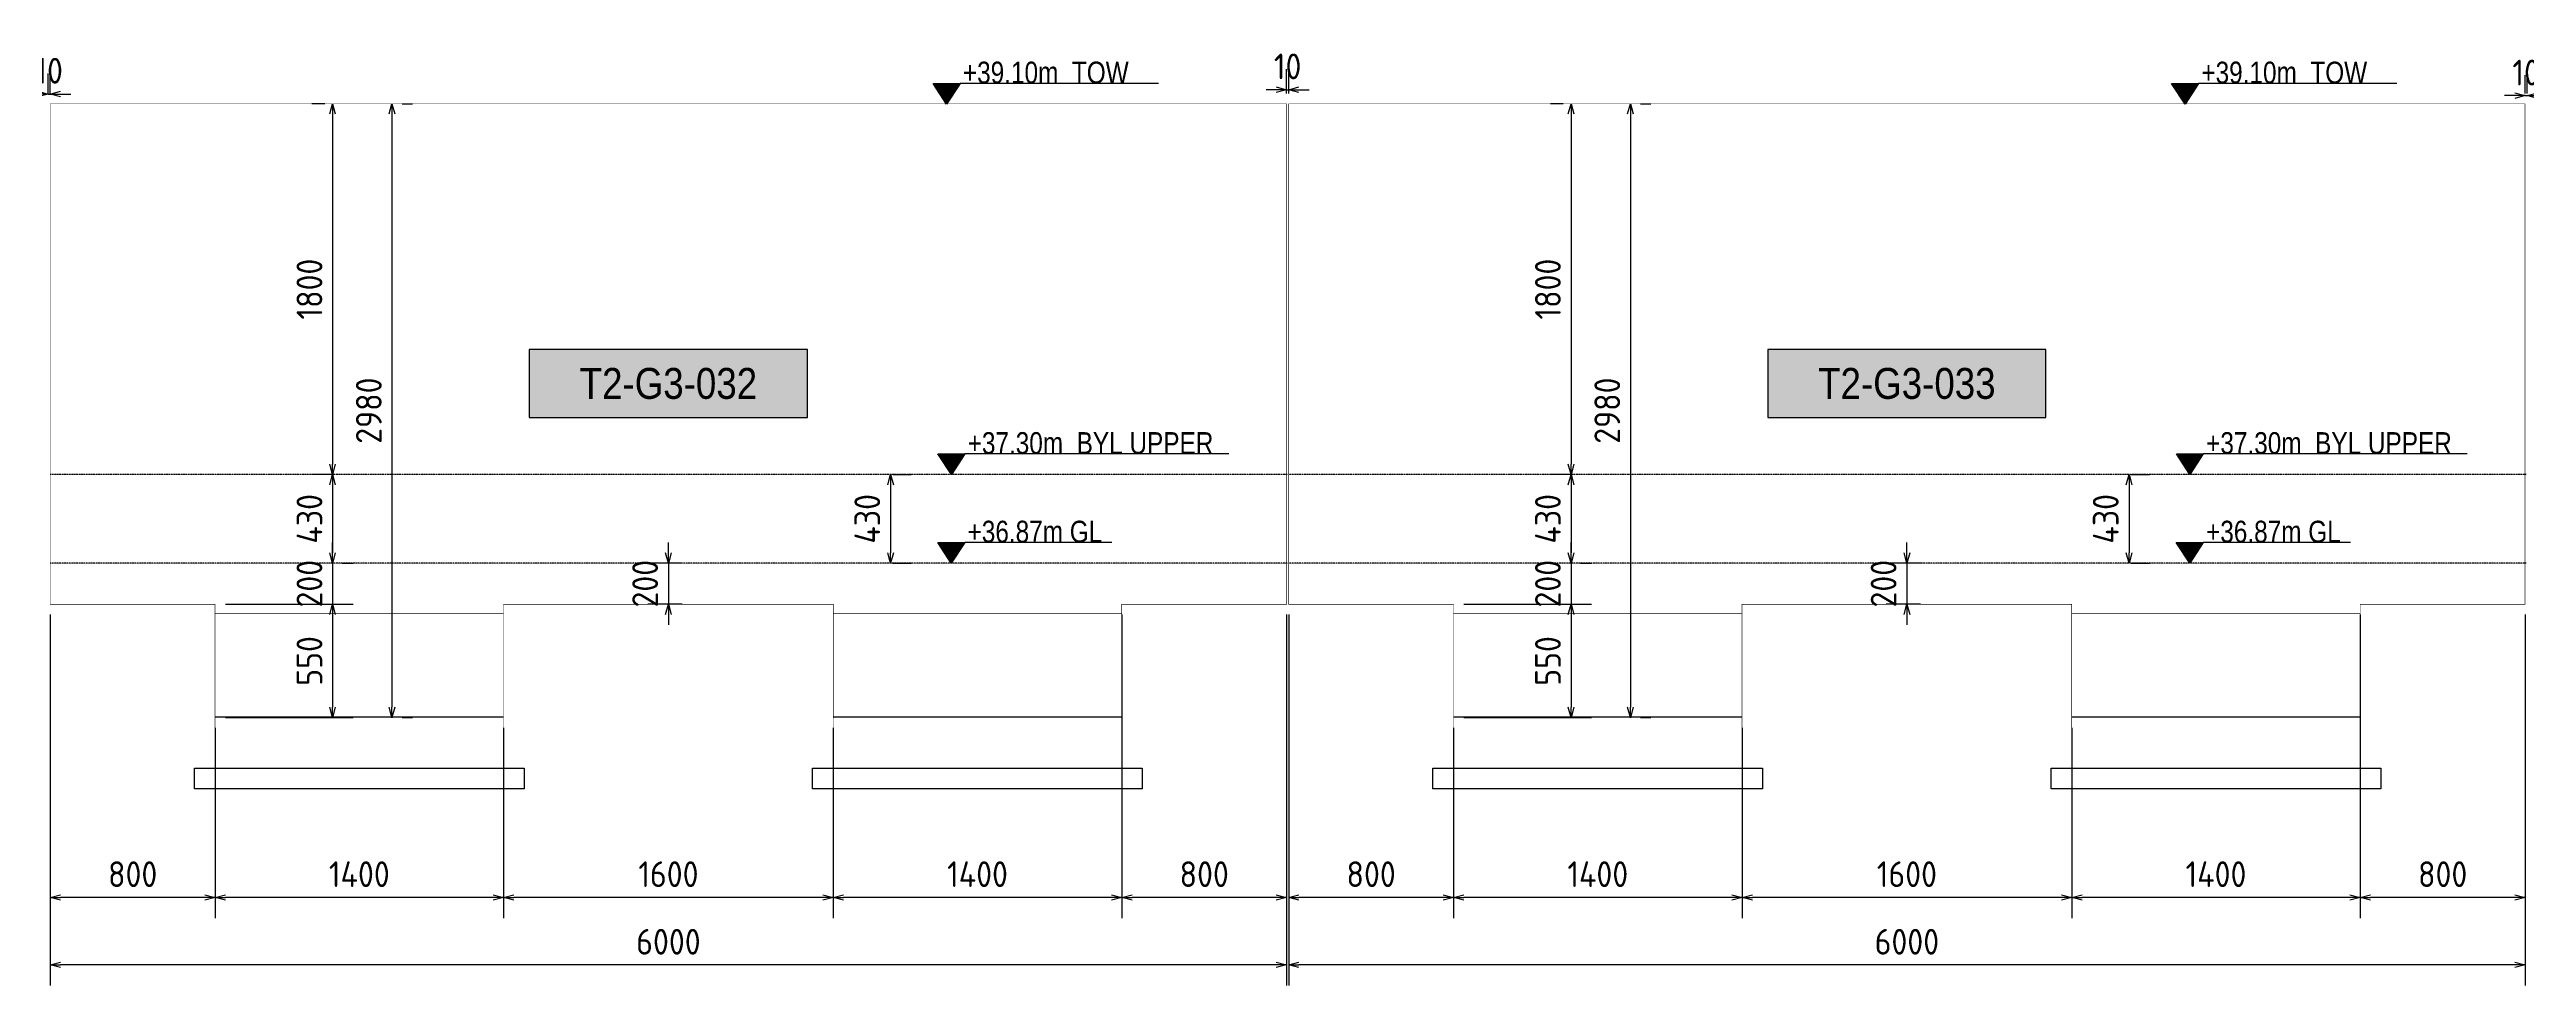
# Model space of a CAD drawing. Header units: centimetres. Extents: x -6122352 to 7132207, y -1694241 to 1947892.
# Drawn here: x 3749724 to 3761744, y 813254 to 817797 of the extents above; entities that cross this region are included whole.
import ezdxf
from ezdxf.enums import TextEntityAlignment as Align

# ---------------------------------------------------------------- set-up
doc = ezdxf.new("R2010")
doc.units = ezdxf.units.CM
doc.header["$MEASUREMENT"] = 0
doc.header["$PDMODE"] = 66
doc.header["$PDSIZE"] = 100
doc.linetypes.add('DASHED2', pattern=[0.375, 0.25, -0.125])
doc.linetypes.add('HIDDEN', pattern=[0.375, 0.25, -0.125])
for name, color, linetype in [('@MI-TYPE-01', 30, 'Continuous'), ('@MI-TYPE-02', 6, 'Continuous'), ('JML-Dimension', 1, 'Continuous'), ('PANEL-TAGS', 7, 'Continuous'), ('SECTION', 130, 'Continuous')]:
    doc.layers.add(name, color=color, linetype=linetype)
doc.styles.add('PANELTAG_STYLE', font='arial.ttf')
doc.styles.add('Schueco-BEMSTIL', font='isocpeur.ttf', dxfattribs={"width": 0.9})
doc.styles.add('txt-Pisa-std', font='arial.ttf', dxfattribs={"width": 0.8})
doc.dimstyles.new('MI- JWC-TXT-2.5 MM', dxfattribs={"dimscale": 1.5, "dimtxt": 2.5, "dimasz": 1, "dimexe": 2, "dimexo": 1, "dimgap": 1, "dimtad": 1, "dimdec": 0, "dimdsep": 46, "dimtxsty": 'Schueco-BEMSTIL', "dimblk": 'OPEN30', "dimcen": 0, "dimdle": 2, "dimclrd": 140, "dimclre": 8, "dimclrt": 40, "dimadec": 0, "dimazin": 2, "dimtfac": 1, "dimtdec": 0, "dimtix": 1, "dimtmove": 2, "dimatfit": 3, "dimldrblk": 'OPEN', "dimfxl": 2, "dimlwd": -1, "dimlwe": -1, "dimarcsym": 0})

# ---------------------------------------------------------------- blocks, each defined once
blk = doc.blocks.new('_Open30')
at = {"color": 0, "linetype": 'ByBlock', "lineweight": -2}
for p, q in [((-1, 0.27), (0, 0)), ((0, 0), (-1, -0.27)), ((0, 0), (-1, 0))]:
    blk.add_line(p, q, dxfattribs=at)
blk = doc.blocks.new('*D2997')
at = {"layer": '@MI-TYPE-01', "color": 8, "transparency": 16777216}
for p, q in [((3742906, 815054), (3742906, 813581)), ((3743706, 815054), (3743706, 813581))]:
    blk.add_line(p, q, dxfattribs=at)
at = {"layer": '@MI-TYPE-01', "color": 140, "transparency": 16777216}
blk.add_line((3743656, 813681), (3742956, 813681), dxfattribs=at)
at = {"layer": 'Defpoints', "color": 0, "transparency": 16777216}
for p in [(3742906, 815104), (3743706, 815104), (3742906, 813681)]:
    blk.add_point(p, dxfattribs=at)
at = {"layer": '@MI-TYPE-01', "color": 140, "transparency": 16777216, "xscale": 50, "yscale": 50, "zscale": 50, "rotation": 180}
blk.add_blockref('_Open30', (3742906, 813681), dxfattribs=at)
at = {"layer": '@MI-TYPE-01', "color": 140, "transparency": 16777216, "xscale": 50, "yscale": 50, "zscale": 50}
blk.add_blockref('_Open30', (3743706, 813681), dxfattribs=at)
at = {"layer": '@MI-TYPE-01', "color": 40, "transparency": 16777216, "insert": (3743306, 813794), "char_height": 125, "attachment_point": 5, "style": 'Schueco-BEMSTIL'}
blk.add_mtext('800', dxfattribs=at)
blk = doc.blocks.new('_Open')
at = {"color": 0, "linetype": 'ByBlock', "lineweight": -2}
for p, q in [((-1, 0.2), (0, 0)), ((-1, -0.2), (0, 0)), ((0, 0), (-1, 0))]:
    blk.add_line(p, q, dxfattribs=at)
blk = doc.blocks.new('*D2998')
at = {"layer": '@MI-TYPE-01', "color": 8, "transparency": 16777216}
for p, q in [((3742906, 815054), (3742906, 813581)), ((3741506, 814504), (3741506, 813581))]:
    blk.add_line(p, q, dxfattribs=at)
at = {"layer": '@MI-TYPE-01', "color": 140, "transparency": 16777216}
blk.add_line((3742856, 813681), (3741556, 813681), dxfattribs=at)
at = {"layer": 'Defpoints', "color": 0, "transparency": 16777216}
for p in [(3742906, 815104), (3741506, 814554), (3741506, 813681)]:
    blk.add_point(p, dxfattribs=at)
at = {"layer": '@MI-TYPE-01', "color": 140, "transparency": 16777216, "xscale": 50, "yscale": 50, "zscale": 50, "rotation": 180}
blk.add_blockref('_Open30', (3741506, 813681), dxfattribs=at)
at = {"layer": '@MI-TYPE-01', "color": 140, "transparency": 16777216, "xscale": 50, "yscale": 50, "zscale": 50}
blk.add_blockref('_Open30', (3742906, 813681), dxfattribs=at)
at = {"layer": '@MI-TYPE-01', "color": 40, "transparency": 16777216, "insert": (3742206, 813794), "char_height": 125, "attachment_point": 5, "style": 'Schueco-BEMSTIL'}
blk.add_mtext('1400', dxfattribs=at)
blk = doc.blocks.new('*D2999')
at = {"layer": '@MI-TYPE-01', "color": 8, "transparency": 16777216}
for p, q in [((3739906, 814504), (3739906, 813581)), ((3741506, 814504), (3741506, 813581))]:
    blk.add_line(p, q, dxfattribs=at)
at = {"layer": '@MI-TYPE-01', "color": 140, "transparency": 16777216}
blk.add_line((3741456, 813681), (3739956, 813681), dxfattribs=at)
at = {"layer": 'Defpoints', "color": 0, "transparency": 16777216}
for p in [(3739906, 814554), (3741506, 814554), (3739906, 813681)]:
    blk.add_point(p, dxfattribs=at)
at = {"layer": '@MI-TYPE-01', "color": 140, "transparency": 16777216, "xscale": 50, "yscale": 50, "zscale": 50, "rotation": 180}
blk.add_blockref('_Open30', (3739906, 813681), dxfattribs=at)
at = {"layer": '@MI-TYPE-01', "color": 140, "transparency": 16777216, "xscale": 50, "yscale": 50, "zscale": 50}
blk.add_blockref('_Open30', (3741506, 813681), dxfattribs=at)
at = {"layer": '@MI-TYPE-01', "color": 40, "transparency": 16777216, "insert": (3740706, 813794), "char_height": 125, "attachment_point": 5, "style": 'Schueco-BEMSTIL'}
blk.add_mtext('1600', dxfattribs=at)
blk = doc.blocks.new('*D3000')
at = {"layer": '@MI-TYPE-01', "color": 8, "transparency": 16777216}
for p, q in [((3738506, 814504), (3738506, 813581)), ((3739906, 814504), (3739906, 813581))]:
    blk.add_line(p, q, dxfattribs=at)
at = {"layer": '@MI-TYPE-01', "color": 140, "transparency": 16777216}
blk.add_line((3739856, 813681), (3738556, 813681), dxfattribs=at)
at = {"layer": 'Defpoints', "color": 0, "transparency": 16777216}
for p in [(3738506, 814554), (3739906, 814554), (3738506, 813681)]:
    blk.add_point(p, dxfattribs=at)
at = {"layer": '@MI-TYPE-01', "color": 140, "transparency": 16777216, "xscale": 50, "yscale": 50, "zscale": 50, "rotation": 180}
blk.add_blockref('_Open30', (3738506, 813681), dxfattribs=at)
at = {"layer": '@MI-TYPE-01', "color": 140, "transparency": 16777216, "xscale": 50, "yscale": 50, "zscale": 50}
blk.add_blockref('_Open30', (3739906, 813681), dxfattribs=at)
at = {"layer": '@MI-TYPE-01', "color": 40, "transparency": 16777216, "insert": (3739206, 813794), "char_height": 125, "attachment_point": 5, "style": 'Schueco-BEMSTIL'}
blk.add_mtext('1400', dxfattribs=at)
blk = doc.blocks.new('*D3001')
at = {"layer": '@MI-TYPE-01', "color": 8, "transparency": 16777216}
for p, q in [((3737706, 815054), (3737706, 813581)), ((3738506, 814504), (3738506, 813581))]:
    blk.add_line(p, q, dxfattribs=at)
at = {"layer": '@MI-TYPE-01', "color": 140, "transparency": 16777216}
blk.add_line((3738456, 813681), (3737756, 813681), dxfattribs=at)
at = {"layer": 'Defpoints', "color": 0, "transparency": 16777216}
for p in [(3737706, 815104), (3738506, 814554), (3737706, 813681)]:
    blk.add_point(p, dxfattribs=at)
at = {"layer": '@MI-TYPE-01', "color": 140, "transparency": 16777216, "xscale": 50, "yscale": 50, "zscale": 50, "rotation": 180}
blk.add_blockref('_Open30', (3737706, 813681), dxfattribs=at)
at = {"layer": '@MI-TYPE-01', "color": 140, "transparency": 16777216, "xscale": 50, "yscale": 50, "zscale": 50}
blk.add_blockref('_Open30', (3738506, 813681), dxfattribs=at)
at = {"layer": '@MI-TYPE-01', "color": 40, "transparency": 16777216, "insert": (3738106, 813794), "char_height": 125, "attachment_point": 5, "style": 'Schueco-BEMSTIL'}
blk.add_mtext('800', dxfattribs=at)
blk = doc.blocks.new('*D3002')
at = {"layer": '@MI-TYPE-01', "color": 8, "transparency": 16777216}
for p, q in [((3737706, 815054), (3737706, 813254)), ((3743706, 815054), (3743706, 813254))]:
    blk.add_line(p, q, dxfattribs=at)
at = {"layer": '@MI-TYPE-01', "color": 140, "transparency": 16777216}
blk.add_line((3743656, 813354), (3737756, 813354), dxfattribs=at)
at = {"layer": 'Defpoints', "color": 0, "transparency": 16777216}
for p in [(3737706, 815104), (3743706, 815104), (3737706, 813354)]:
    blk.add_point(p, dxfattribs=at)
at = {"layer": '@MI-TYPE-01', "color": 140, "transparency": 16777216, "xscale": 50, "yscale": 50, "zscale": 50, "rotation": 180}
blk.add_blockref('_Open30', (3737706, 813354), dxfattribs=at)
at = {"layer": '@MI-TYPE-01', "color": 140, "transparency": 16777216, "xscale": 50, "yscale": 50, "zscale": 50}
blk.add_blockref('_Open30', (3743706, 813354), dxfattribs=at)
at = {"layer": '@MI-TYPE-01', "color": 40, "transparency": 16777216, "insert": (3740706, 813466), "char_height": 125, "attachment_point": 5, "style": 'Schueco-BEMSTIL'}
blk.add_mtext('6000', dxfattribs=at)
blk = doc.blocks.new('T2-ELE FT')
at = {"color": 12, "linetype": 'HIDDEN', "ltscale": 5, "const_width": 2}
blk.add_lwpolyline([(30306558, 1676366), (30306558, 1676866), (30307958, 1676866), (30307958, 1676366)], dxfattribs=at)
at = {"color": 12, "ltscale": 20, "const_width": 2}
blk.add_lwpolyline([(30306558, 1676366), (30307958, 1676366), (30307958, 1676116), (30306558, 1676116)], close=True, dxfattribs=at)
at = {"color": 8, "ltscale": 20}
blk.add_lwpolyline([(30306458, 1676116), (30308058, 1676116), (30308058, 1676016), (30306458, 1676016)], close=True, dxfattribs=at)
blk = doc.blocks.new('*D3003')
at = {"layer": '@MI-TYPE-01', "color": 8, "transparency": 16777216}
for p, q in [((3739038, 817534), (3738976, 817534)), ((3739081, 815734), (3738976, 815734))]:
    blk.add_line(p, q, dxfattribs=at)
at = {"layer": '@MI-TYPE-01', "color": 140, "transparency": 16777216}
blk.add_line((3739076, 817484), (3739076, 815784), dxfattribs=at)
at = {"layer": 'Defpoints', "color": 0, "transparency": 16777216}
for p in [(3739088, 817534), (3739076, 815734), (3739131, 815734)]:
    blk.add_point(p, dxfattribs=at)
at = {"layer": '@MI-TYPE-01', "color": 140, "transparency": 16777216, "xscale": 50, "yscale": 50, "zscale": 50}
for p, rotation in [((3739076, 817534), 90), ((3739076, 815734), 270)]:
    blk.add_blockref('_Open30', p, dxfattribs=dict(at, rotation=rotation))
at = {"layer": '@MI-TYPE-01', "color": 40, "transparency": 16777216, "insert": (3738964, 816634), "char_height": 125, "attachment_point": 5, "rotation": 90, "style": 'Schueco-BEMSTIL'}
blk.add_mtext('1800', dxfattribs=at)
blk = doc.blocks.new('*D2996')
at = {"layer": '@MI-TYPE-01', "color": 140, "transparency": 16777216}
blk.add_line((3739364, 817484), (3739364, 814604), dxfattribs=at)
at = {"layer": '@MI-TYPE-01', "color": 8, "transparency": 16777216}
for p, q in [((3739414, 817534), (3739464, 817534)), ((3739414, 814554), (3739464, 814554))]:
    blk.add_line(p, q, dxfattribs=at)
at = {"layer": 'Defpoints', "color": 0, "transparency": 16777216}
for p in [(3739364, 817534), (3739364, 814554), (3739364, 814554)]:
    blk.add_point(p, dxfattribs=at)
at = {"layer": '@MI-TYPE-01', "color": 140, "transparency": 16777216, "xscale": 50, "yscale": 50, "zscale": 50}
for p, rotation in [((3739364, 817534), 90), ((3739364, 814554), 270)]:
    blk.add_blockref('_Open30', p, dxfattribs=dict(at, rotation=rotation))
at = {"layer": '@MI-TYPE-01', "color": 40, "transparency": 16777216, "insert": (3739252, 816044), "char_height": 125, "attachment_point": 5, "rotation": 90, "style": 'Schueco-BEMSTIL'}
blk.add_mtext('2980', dxfattribs=at)
blk = doc.blocks.new('*U2058')
at = {"layer": 'JML-Dimension'}
h = blk.add_hatch(color=10, dxfattribs=at)
h.dxf.hatch_style = 1
h.paths.add_polyline_path([(0, 0), (-1.54, 2.37), (1.54, 2.37)])
blk.add_line((24.31, 2.37), (1.54, 2.37), dxfattribs=at)
blk.add_lwpolyline([(0, 0), (-1.54, 2.37), (1.54, 2.37), (0, 0)], dxfattribs=at)
at = {"color": 5, "style": 'txt-Pisa-std', "width": 0.8}
blk.add_attdef('+0.0', text='', height=2.5, dxfattribs=at).set_placement((1.87, 2.37), align=Align.BOTTOM_LEFT)
blk = doc.blocks.new('*U2056')
at = {"layer": 'JML-Dimension'}
h = blk.add_hatch(color=10, dxfattribs=at)
h.dxf.hatch_style = 1
h.paths.add_polyline_path([(0, 0), (-1.54, 2.37), (1.54, 2.37)])
blk.add_line((31.81, 2.37), (1.54, 2.37), dxfattribs=at)
blk.add_lwpolyline([(0, 0), (-1.54, 2.37), (1.54, 2.37), (0, 0)], dxfattribs=at)
at = {"color": 5, "style": 'txt-Pisa-std', "width": 0.8}
blk.add_attdef('+0.0', text='', height=2.5, dxfattribs=at).set_placement((1.87, 2.37), align=Align.BOTTOM_LEFT)
blk = doc.blocks.new('*U2214')
at = {"layer": 'JML-Dimension'}
h = blk.add_hatch(color=10, dxfattribs=at)
h.dxf.hatch_style = 1
h.paths.add_polyline_path([(0, 0), (-1.54, 2.37), (1.54, 2.37)])
blk.add_line((18.43, 2.37), (1.54, 2.37), dxfattribs=at)
blk.add_lwpolyline([(0, 0), (-1.54, 2.37), (1.54, 2.37), (0, 0)], dxfattribs=at)
at = {"color": 5, "style": 'txt-Pisa-std', "width": 0.8}
blk.add_attdef('+0.0', text='', height=2.5, dxfattribs=at).set_placement((1.87, 2.37), align=Align.BOTTOM_LEFT)
blk = doc.blocks.new('*D3004')
at = {"layer": '@MI-TYPE-01', "color": 140, "transparency": 16777216}
blk.add_line((3741784, 815684), (3741784, 815354), dxfattribs=at)
at = {"layer": '@MI-TYPE-01', "color": 8, "transparency": 16777216}
for p, q in [((3741795, 815734), (3741884, 815734)), ((3741795, 815304), (3741884, 815304))]:
    blk.add_line(p, q, dxfattribs=at)
at = {"layer": 'Defpoints', "color": 0, "transparency": 16777216}
for p in [(3741745, 815734), (3741745, 815304), (3741784, 815304)]:
    blk.add_point(p, dxfattribs=at)
at = {"layer": '@MI-TYPE-01', "color": 140, "transparency": 16777216, "xscale": 50, "yscale": 50, "zscale": 50}
for p, rotation in [((3741784, 815734), 90), ((3741784, 815304), 270)]:
    blk.add_blockref('_Open30', p, dxfattribs=dict(at, rotation=rotation))
at = {"layer": '@MI-TYPE-01', "color": 40, "transparency": 16777216, "insert": (3741671, 815519), "char_height": 125, "attachment_point": 5, "rotation": 90, "style": 'Schueco-BEMSTIL'}
blk.add_mtext('430', dxfattribs=at)
blk = doc.blocks.new('*D3005')
at = {"layer": '@MI-TYPE-01', "color": 140, "transparency": 16777216}
for p, q in [((3740706, 815354), (3740706, 815404)), ((3740706, 815304), (3740706, 815104)), ((3740706, 815054), (3740706, 815004))]:
    blk.add_line(p, q, dxfattribs=at)
at = {"layer": '@MI-TYPE-01', "color": 8, "transparency": 16777216}
for p, q in [((3740772, 815304), (3740606, 815304)), ((3740772, 815104), (3740606, 815104))]:
    blk.add_line(p, q, dxfattribs=at)
at = {"layer": 'Defpoints', "color": 0, "transparency": 16777216}
for p in [(3740822, 815304), (3740706, 815104), (3740822, 815104)]:
    blk.add_point(p, dxfattribs=at)
at = {"layer": '@MI-TYPE-01', "color": 140, "transparency": 16777216, "xscale": 50, "yscale": 50, "zscale": 50}
for p, rotation in [((3740706, 815304), 270), ((3740706, 815104), 90)]:
    blk.add_blockref('_Open30', p, dxfattribs=dict(at, rotation=rotation))
at = {"layer": '@MI-TYPE-01', "color": 40, "transparency": 16777216, "insert": (3740593, 815204), "char_height": 125, "attachment_point": 5, "rotation": 90, "style": 'Schueco-BEMSTIL'}
blk.add_mtext('200', dxfattribs=at)
blk = doc.blocks.new('*D3006')
at = {"layer": '@MI-TYPE-01', "color": 8, "transparency": 16777216}
for p, q in [((3739081, 815734), (3738976, 815734)), ((3739122, 815304), (3739176, 815304))]:
    blk.add_line(p, q, dxfattribs=at)
at = {"layer": '@MI-TYPE-01', "color": 140, "transparency": 16777216}
blk.add_line((3739076, 815684), (3739076, 815354), dxfattribs=at)
at = {"layer": 'Defpoints', "color": 0, "transparency": 16777216}
for p in [(3739131, 815734), (3739072, 815304), (3739076, 815304)]:
    blk.add_point(p, dxfattribs=at)
at = {"layer": '@MI-TYPE-01', "color": 140, "transparency": 16777216, "xscale": 50, "yscale": 50, "zscale": 50}
for p, rotation in [((3739076, 815734), 90), ((3739076, 815304), 270)]:
    blk.add_blockref('_Open30', p, dxfattribs=dict(at, rotation=rotation))
at = {"layer": '@MI-TYPE-01', "color": 40, "transparency": 16777216, "insert": (3738964, 815519), "char_height": 125, "attachment_point": 5, "rotation": 90, "style": 'Schueco-BEMSTIL'}
blk.add_mtext('430', dxfattribs=at)
blk = doc.blocks.new('*D3007')
at = {"layer": '@MI-TYPE-01', "color": 140, "transparency": 16777216}
for p, q in [((3739076, 815354), (3739076, 815404)), ((3739076, 815304), (3739076, 815104)), ((3739076, 815054), (3739076, 815004))]:
    blk.add_line(p, q, dxfattribs=at)
at = {"layer": '@MI-TYPE-01', "color": 8, "transparency": 16777216}
for p, q in [((3739122, 815304), (3739176, 815304)), ((3738556, 815104), (3739176, 815104))]:
    blk.add_line(p, q, dxfattribs=at)
at = {"layer": 'Defpoints', "color": 0, "transparency": 16777216}
for p in [(3739072, 815304), (3738506, 815104), (3739076, 815104)]:
    blk.add_point(p, dxfattribs=at)
at = {"layer": '@MI-TYPE-01', "color": 140, "transparency": 16777216, "xscale": 50, "yscale": 50, "zscale": 50}
for p, rotation in [((3739076, 815304), 270), ((3739076, 815104), 90)]:
    blk.add_blockref('_Open30', p, dxfattribs=dict(at, rotation=rotation))
at = {"layer": '@MI-TYPE-01', "color": 40, "transparency": 16777216, "insert": (3738964, 815204), "char_height": 125, "attachment_point": 5, "rotation": 90, "style": 'Schueco-BEMSTIL'}
blk.add_mtext('200', dxfattribs=at)
blk = doc.blocks.new('*D3008')
at = {"layer": '@MI-TYPE-01', "color": 8, "transparency": 16777216}
for p, q in [((3738556, 815104), (3739176, 815104)), ((3738556, 814554), (3739176, 814554))]:
    blk.add_line(p, q, dxfattribs=at)
at = {"layer": '@MI-TYPE-01', "color": 140, "transparency": 16777216}
blk.add_line((3739076, 815054), (3739076, 814604), dxfattribs=at)
at = {"layer": 'Defpoints', "color": 0, "transparency": 16777216}
for p in [(3738506, 815104), (3738506, 814554), (3739076, 814554)]:
    blk.add_point(p, dxfattribs=at)
at = {"layer": '@MI-TYPE-01', "color": 140, "transparency": 16777216, "xscale": 50, "yscale": 50, "zscale": 50}
for p, rotation in [((3739076, 815104), 90), ((3739076, 814554), 270)]:
    blk.add_blockref('_Open30', p, dxfattribs=dict(at, rotation=rotation))
at = {"layer": '@MI-TYPE-01', "color": 40, "transparency": 16777216, "insert": (3738964, 814829), "char_height": 125, "attachment_point": 5, "rotation": 90, "style": 'Schueco-BEMSTIL'}
blk.add_mtext('550', dxfattribs=at)
blk = doc.blocks.new('*D3011')
at = {"layer": '@MI-TYPE-01', "color": 8, "transparency": 16777216}
for p, q in [((3749717, 817584), (3749717, 817681)), ((3749727, 817584), (3749727, 817681))]:
    blk.add_line(p, q, dxfattribs=at)
at = {"layer": '@MI-TYPE-01', "color": 140, "transparency": 16777216}
for p, q in [((3749667, 817581), (3749617, 817581)), ((3749717, 817581), (3749727, 817581)), ((3749777, 817581), (3749827, 817581))]:
    blk.add_line(p, q, dxfattribs=at)
at = {"layer": 'Defpoints', "color": 0, "transparency": 16777216}
for p in [(3749717, 817534), (3749727, 817581), (3749727, 817534)]:
    blk.add_point(p, dxfattribs=at)
at = {"layer": '@MI-TYPE-01', "color": 140, "transparency": 16777216, "xscale": 50, "yscale": 50, "zscale": 50}
blk.add_blockref('_Open30', (3749717, 817581), dxfattribs=at)
at = {"layer": '@MI-TYPE-01', "color": 140, "transparency": 16777216, "xscale": 50, "yscale": 50, "zscale": 50, "rotation": 180}
blk.add_blockref('_Open30', (3749727, 817581), dxfattribs=at)
at = {"layer": '@MI-TYPE-01', "color": 40, "transparency": 16777216, "insert": (3749722, 817694), "char_height": 125, "attachment_point": 5, "style": 'Schueco-BEMSTIL'}
blk.add_mtext('10', dxfattribs=at)
blk = doc.blocks.new('*D3012')
at = {"layer": '@MI-TYPE-01', "color": 140, "transparency": 16777216}
for p, q in [((3755677, 817602), (3755627, 817602)), ((3755727, 817602), (3755737, 817602)), ((3755787, 817602), (3755837, 817602))]:
    blk.add_line(p, q, dxfattribs=at)
at = {"layer": '@MI-TYPE-01', "color": 8, "transparency": 16777216}
for p, q in [((3755727, 817584), (3755727, 817702)), ((3755737, 817584), (3755737, 817702))]:
    blk.add_line(p, q, dxfattribs=at)
at = {"layer": 'Defpoints', "color": 0, "transparency": 16777216}
for p in [(3755737, 817602), (3755727, 817534), (3755737, 817534)]:
    blk.add_point(p, dxfattribs=at)
at = {"layer": '@MI-TYPE-01', "color": 140, "transparency": 16777216, "xscale": 50, "yscale": 50, "zscale": 50}
blk.add_blockref('_Open30', (3755727, 817602), dxfattribs=at)
at = {"layer": '@MI-TYPE-01', "color": 140, "transparency": 16777216, "xscale": 50, "yscale": 50, "zscale": 50, "rotation": 180}
blk.add_blockref('_Open30', (3755737, 817602), dxfattribs=at)
at = {"layer": '@MI-TYPE-01', "color": 40, "transparency": 16777216, "insert": (3755732, 817715), "char_height": 125, "attachment_point": 5, "style": 'Schueco-BEMSTIL'}
blk.add_mtext('10', dxfattribs=at)
blk = doc.blocks.new('*D3013')
at = {"layer": '@MI-TYPE-01', "color": 8, "transparency": 16777216}
for p, q in [((3761737, 817584), (3761737, 817673)), ((3761747, 817584), (3761747, 817673))]:
    blk.add_line(p, q, dxfattribs=at)
at = {"layer": '@MI-TYPE-01', "color": 140, "transparency": 16777216}
for p, q in [((3761687, 817573), (3761637, 817573)), ((3761737, 817573), (3761747, 817573)), ((3761797, 817573), (3761847, 817573))]:
    blk.add_line(p, q, dxfattribs=at)
at = {"layer": 'Defpoints', "color": 0, "transparency": 16777216}
for p in [(3761737, 817534), (3761747, 817573), (3761747, 817534)]:
    blk.add_point(p, dxfattribs=at)
at = {"layer": '@MI-TYPE-01', "color": 140, "transparency": 16777216, "xscale": 50, "yscale": 50, "zscale": 50}
blk.add_blockref('_Open30', (3761737, 817573), dxfattribs=at)
at = {"layer": '@MI-TYPE-01', "color": 140, "transparency": 16777216, "xscale": 50, "yscale": 50, "zscale": 50, "rotation": 180}
blk.add_blockref('_Open30', (3761747, 817573), dxfattribs=at)
at = {"layer": '@MI-TYPE-01', "color": 40, "transparency": 16777216, "insert": (3761742, 817685), "char_height": 125, "attachment_point": 5, "style": 'Schueco-BEMSTIL'}
blk.add_mtext('10', dxfattribs=at)
blk = doc.blocks.new('PANELTAG')
at = {"layer": 'PANEL-TAGS', "color": 1}
blk.add_lwpolyline([(-13.5, -3.3), (13.5, -3.3), (13.5, 3.3), (-13.5, 3.3)], close=True, dxfattribs=at)
at = {"layer": 'PANEL-TAGS', "color": 40, "true_color": 0xffd700}
blk.add_solid([(-13.5, -3.3), (13.5, -3.3), (-13.5, 3.3), (13.5, 3.3)], dxfattribs=at)
at = {"layer": 'PANEL-TAGS', "color": 5, "style": 'PANELTAG_STYLE', "width": 0.85}
blk.add_attdef('TAGNO', text='', height=3, dxfattribs=at).set_placement((0, 0), align=Align.MIDDLE)
blk = doc.blocks.new('A$C7dc9535a')
at = {"layer": '@MI-TYPE-01', "const_width": 2.5}
blk.add_lwpolyline([(6011, 0), (11, 0), (11, -2430), (811, -2430), (811, -2980), (2211, -2980), (2211, -2430), (3811, -2430), (3811, -2980), (5211, -2980), (5211, -2430), (6011, -2430)], close=True, dxfattribs=at)
at = {"layer": '@MI-TYPE-02', "color": 160, "linetype": 'DASHED2', "ltscale": 5}
for points in [[(6016, -1800), (11, -1800)], [(6016, -2230), (11, -2230)]]:
    blk.add_lwpolyline(points, dxfattribs=at)
at = {"color": 2}
for p in [(-30305747.1, -1679340.9), (-30302747.1, -1679340.9)]:
    blk.add_blockref('T2-ELE FT', p, dxfattribs=at)
at = {"layer": 'SECTION', "color": 6}
ref = blk.add_blockref('*U2058', (4361.2, -1.5), dxfattribs=dict(at, xscale=42.30147098076819, yscale=42.30147098076819, zscale=42.30147098076819))
ref.add_attrib('+0.0', '+39.10m  TOW', (4440.3, 98.8), dxfattribs={"layer": 'JML-Dimension', "color": 5, "height": 105.754, "style": 'txt-Pisa-std', "width": 0.8})
ref = blk.add_blockref('*U2056', (4384.3, -1800), dxfattribs=dict(at, xscale=42.30147098076819, yscale=42.30147098076819, zscale=42.30147098076819))
ref.add_attrib('+0.0', '+37.30m  BYL UPPER', (4463.4, -1699.7), dxfattribs={"layer": 'JML-Dimension', "color": 5, "height": 105.754, "style": 'txt-Pisa-std', "width": 0.8})
ref = blk.add_blockref('*U2214', (4383.7, -2230), dxfattribs=dict(at, xscale=42.30147098076819, yscale=42.30147098076819, zscale=42.30147098076819))
ref.add_attrib('+0.0', '+36.87m GL', (4462.9, -2129.7), dxfattribs={"layer": 'JML-Dimension', "color": 5, "height": 105.75, "style": 'txt-Pisa-std', "width": 0.8})
at = {"layer": '@MI-TYPE-01'}
for base, p1, p2, picture, middle in [((1381.3, -1800), (1393.1, 0), (1435.9, -1800), '*D3003', (1268.8, -900)), ((1669.6, -2980), (1668.8, 0), (1668.8, -2980), '*D2996', (1557.1, -1490)), ((1381.3, -2230), (1435.9, -1800), (1376.9, -2230), '*D3006', (1268.8, -2015)), ((4089.1, -2230), (4049.7, -1800), (4049.7, -2230), '*D3004', (3976.6, -2015)), ((1381.3, -2430), (1376.9, -2230), (811, -2430), '*D3007', (1268.8, -2330)), ((3011, -2430), (3126.7, -2230), (3126.7, -2430), '*D3005', (2898.5, -2330)), ((1381.3, -2980), (811, -2430), (811, -2980), '*D3008', (1268.8, -2705))]:
    dim = blk.add_linear_dim(base=base, p1=p1, p2=p2, angle=90, dimstyle='MI- JWC-TXT-2.5 MM', dxfattribs=at)
    dim.commit()
    dim.dimension.update_dxf_attribs({"geometry": picture, "text_midpoint": middle, "insert": (-3737694.8, -817533.6)})
for base, p1, p2, picture, middle in [((11, -3852.4), (811, -2980), (11, -2430), '*D3001', (411, -3852.4)), ((11, -4179.8), (6011, -2430), (11, -2430), '*D3002', (3011, -4179.8)), ((3811, -3852.4), (5211, -2430), (3811, -2980), '*D2998', (4511, -3852.4)), ((5211, -3852.4), (6011, -2430), (5211, -2430), '*D2997', (5611, -3852.4)), ((811, -3852.4), (2211, -2980), (811, -2980), '*D3000', (1511, -3852.4)), ((2211, -3852.4), (3811, -2980), (2211, -2980), '*D2999', (3011, -3852.4))]:
    dim = blk.add_linear_dim(base=base, p1=p1, p2=p2, angle=180, dimstyle='MI- JWC-TXT-2.5 MM', dxfattribs=at)
    dim.commit()
    dim.dimension.update_dxf_attribs({"geometry": picture, "text_midpoint": middle, "dimtype": 128, "insert": (-3737694.8, -817533.6)})

msp = doc.modelspace()

# ---------------------------------------------------------------- block references
at = {"layer": '@MI-TYPE-01'}
for p in [(3749715.87172, 817533.57191), (3755725.87172, 817533.57191)]:
    msp.add_blockref('A$C7dc9535a', p, dxfattribs=at)
at = {"layer": 'PANEL-TAGS'}
ref = msp.add_blockref('PANELTAG', (3752726.90023, 816176.22702), dxfattribs=dict(at, xscale=50, yscale=50, zscale=50))
ref.add_attrib('TAGNO', 'T2-G3-032', dxfattribs={"color": 5, "height": 150, "style": 'PANELTAG_STYLE', "width": 0.85}).set_placement((3752726.90023, 816176.22702), align=Align.MIDDLE_CENTER)
ref = msp.add_blockref('PANELTAG', (3758736.90023, 816176.22702), dxfattribs=dict(at, xscale=50, yscale=50, zscale=50))
ref.add_attrib('TAGNO', 'T2-G3-033', dxfattribs={"color": 5, "height": 150, "style": 'PANELTAG_STYLE', "width": 0.85}).set_placement((3758736.90023, 816176.22702), align=Align.MIDDLE_CENTER)

# ---------------------------------------------------------------- dimensions: what is measured, and where the dimension line sits
at = {"layer": '@MI-TYPE-01'}
for base, p1, p2, picture, middle in [((3749726.90023, 817581.22088), (3749716.90023, 817533.57191), (3749726.90023, 817533.57191), '*D3011', (3749721.90023, 817693.72088)), ((3755736.90023, 817602.39144), (3755726.90023, 817533.57191), (3755736.90023, 817533.57191), '*D3012', (3755731.90023, 817714.89144)), ((3761746.90023, 817572.76858), (3761736.90023, 817533.57191), (3761746.90023, 817533.57191), '*D3013', (3761741.90023, 817685.26858))]:
    dim = msp.add_linear_dim(base=base, p1=p1, p2=p2, dimstyle='MI- JWC-TXT-2.5 MM', dxfattribs=at)
    dim.commit()
    dim.dimension.update_dxf_attribs({"geometry": picture, "text_midpoint": middle})

doc.saveas('drawing.dxf')
